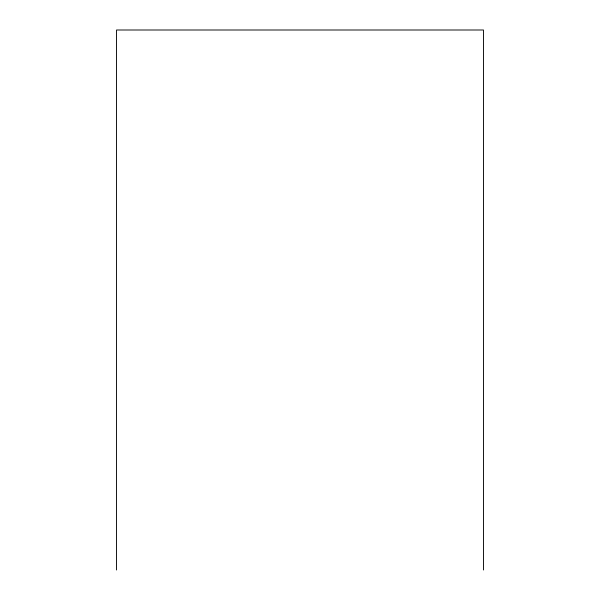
<?xml version="1.0" encoding="UTF-8"?>
<svg xmlns="http://www.w3.org/2000/svg" width="600" height="600" viewBox="0 0 600 600"><rect width="100%" height="100%" fill="white"/><g stroke="black" fill="none" stroke-linecap="round" stroke-linejoin="round"><path stroke-width="0.9" d="M483.465 570L483.465 30L116.535 30L116.535 570"/></g></svg>
